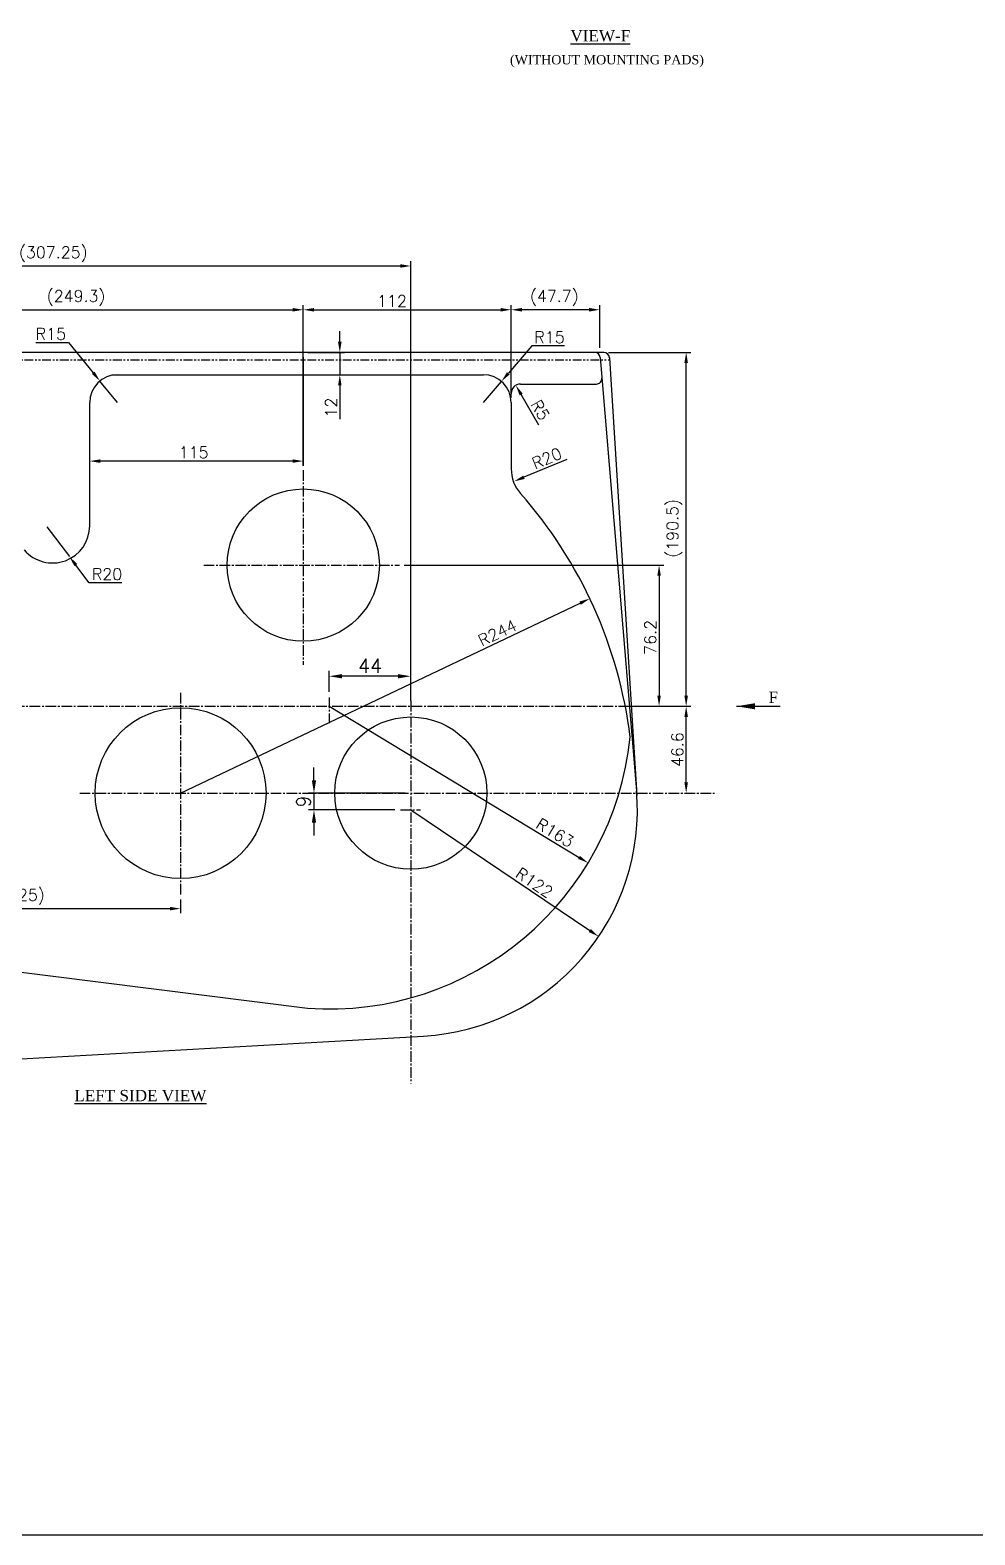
# Model space of a CAD drawing. Header units: millimetres. Extents: x -3508 to 12243, y -3609 to 4092.
# Drawn here: x -2753 to -2244, y -697 to 113 of the extents above; entities that cross this region are included whole.
import ezdxf

# ---------------------------------------------------------------- set-up
doc = ezdxf.new("R2010")
doc.units = ezdxf.units.MM
doc.header["$LTSCALE"] = 0.3
doc.header["$PDSIZE"] = -50
doc.linetypes.add('CENTER2', pattern=[28.575, 19.05, -3.175, 3.175, -3.175])
doc.linetypes.add('PHANTOM2', pattern=[31.75, 15.875, -3.175, 3.175, -3.175, 3.175, -3.175])
doc.layers.add('AM_5', color=3, linetype='Continuous', lineweight=25)
doc.layers.add('center', color=1, linetype='CENTER2')
doc.layers.add('CHAIN ...', color=8, linetype='PHANTOM2')
doc.styles.add('ROMANTIC', font='romantic.ttf')
doc.styles.add('rs', font='romans.shx')
doc.styles.get("Standard").update_dxf_attribs({"font": 'romans.shx', "width": 1.2})
doc.dimstyles.new('ISO-25', dxfattribs={"dimscale": 2.5, "dimtxt": 2.5, "dimasz": 2.5, "dimexe": 0.7, "dimexo": 0.625, "dimtad": 1, "dimdec": 3, "dimlfac": -1, "dimzin": 9, "dimdsep": 46, "dimtxsty": 'Standard', "dimcen": 2.5, "dimclrd": 1, "dimclre": 1, "dimclrt": 7, "dimazin": 0, "dimtfac": 0.65, "dimtdec": 3, "dimtmove": 0, "dimatfit": 3, "dimfxl": 0, "dimtolj": 1, "dimarcsym": 0})
doc.dimstyles.new('sarab', dxfattribs={"dimscale": 3, "dimtxt": 2.5, "dimasz": 2.3, "dimexe": 1, "dimexo": 1, "dimtad": 1, "dimdec": 3, "dimdsep": 46, "dimtxsty": 'rs', "dimcen": 0, "dimclrd": 1, "dimclre": 1, "dimclrt": 7, "dimadec": 3, "dimazin": 2, "dimtfac": 1, "dimtdec": 3, "dimtmove": 0, "dimatfit": 3, "dimfxl": 0, "dimarcsym": 0})
doc.dimstyles.new('sarab$0', dxfattribs={"dimscale": 3, "dimtxt": 2.5, "dimasz": 2.3, "dimexe": 1, "dimexo": 1, "dimtad": 1, "dimdec": 3, "dimdsep": 46, "dimtxsty": 'rs', "dimcen": 0, "dimclrd": 1, "dimclre": 1, "dimclrt": 7, "dimadec": 3, "dimazin": 2, "dimtfac": 1, "dimtdec": 3, "dimtmove": 0, "dimatfit": 3, "dimfxl": 0, "dimarcsym": 0})
doc.dimstyles.new('sarab$4', dxfattribs={"dimscale": 3, "dimtxt": 2.5, "dimasz": 2.3, "dimexe": 1, "dimexo": 1, "dimtad": 1, "dimdec": 3, "dimdsep": 46, "dimtxsty": 'rs', "dimcen": 0, "dimclrd": 1, "dimclre": 1, "dimclrt": 7, "dimadec": 3, "dimazin": 2, "dimtfac": 1, "dimtdec": 3, "dimtmove": 0, "dimatfit": 2, "dimfxl": 0, "dimarcsym": 0})

# ---------------------------------------------------------------- blocks, each defined once
blk = doc.blocks.new('*D1348')
at = {"color": 1, "lineweight": -2, "transparency": 16777216}
for p, q in [((-2855.24, -43.03), (-2855.24, -11.47)), ((-2849.49, -13.97), (-2553.74, -13.97)), ((-2547.99, -245.67), (-2547.99, -11.47))]:
    blk.add_line(p, q, dxfattribs=at)
at = {"color": 1, "transparency": 16777216}
for points in [[(-2849.49, -13.02), (-2849.49, -14.93), (-2855.24, -13.97)], [(-2553.74, -13.02), (-2553.74, -14.93), (-2547.99, -13.97)]]:
    blk.add_solid(points, dxfattribs=at)
at = {"layer": 'Defpoints', "color": 0, "transparency": 16777216}
for p in [(-2547.99, -13.97), (-2855.24, -45.53), (-2547.99, -248.17)]:
    blk.add_point(p, dxfattribs=at)
at = {"color": 7, "transparency": 16777216, "insert": (-2740.57, -7.65), "char_height": 6.25, "attachment_point": 5, "style": 'rs'}
blk.add_mtext('(307.25)', dxfattribs=at)
blk = doc.blocks.new('*D1274')
at = {"color": 1, "lineweight": -2, "transparency": 16777216}
for p, q in [((-2493.94, -85.05), (-2493.94, -35.05)), ((-2451.99, -37.55), (-2488.19, -37.55)), ((-2446.24, -58.05), (-2446.24, -35.05))]:
    blk.add_line(p, q, dxfattribs=at)
at = {"color": 1, "transparency": 16777216}
for points in [[(-2488.19, -36.59), (-2488.19, -38.51), (-2493.94, -37.55)], [(-2451.99, -36.59), (-2451.99, -38.51), (-2446.24, -37.55)]]:
    blk.add_solid(points, dxfattribs=at)
at = {"layer": 'Defpoints', "color": 0, "transparency": 16777216}
for p in [(-2493.94, -37.55), (-2446.24, -60.55), (-2493.94, -87.55)]:
    blk.add_point(p, dxfattribs=at)
at = {"color": 7, "transparency": 16777216, "insert": (-2470.71, -31.22), "char_height": 6.25, "attachment_point": 5, "style": 'rs'}
blk.add_mtext('(47.7)', dxfattribs=at)
blk = doc.blocks.new('*D1198')
at = {"color": 1, "lineweight": -2, "transparency": 16777216}
for p, q in [((-2605.94, -63.05), (-2605.94, -121.53)), ((-2720.95, -117.03), (-2720.95, -116.53)), ((-2611.69, -119.03), (-2715.2, -119.03))]:
    blk.add_line(p, q, dxfattribs=at)
at = {"color": 1, "transparency": 16777216}
for points in [[(-2715.2, -118.08), (-2715.2, -119.99), (-2720.95, -119.03)], [(-2611.69, -118.08), (-2611.69, -119.99), (-2605.94, -119.03)]]:
    blk.add_solid(points, dxfattribs=at)
at = {"layer": 'Defpoints', "color": 0, "transparency": 16777216}
for p in [(-2605.94, -60.55), (-2720.95, -119.03), (-2720.95, -119.53)]:
    blk.add_point(p, dxfattribs=at)
at = {"color": 7, "transparency": 16777216, "insert": (-2664.94, -114.35), "char_height": 6.25, "attachment_point": 5, "style": 'rs'}
blk.add_mtext('115', dxfattribs=at)
blk = doc.blocks.new('*D1199')
at = {"color": 1, "lineweight": -2, "transparency": 16777216}
for p, q in [((-2671.99, -355.15), (-2671.99, -362.51)), ((-2849.49, -360.01), (-2677.74, -360.01))]:
    blk.add_line(p, q, dxfattribs=at)
at = {"color": 1, "transparency": 16777216}
for points in [[(-2849.49, -359.05), (-2849.49, -360.97), (-2855.24, -360.01)], [(-2677.74, -359.05), (-2677.74, -360.97), (-2671.99, -360.01)]]:
    blk.add_solid(points, dxfattribs=at)
at = {"layer": 'Defpoints', "color": 0, "transparency": 16777216}
for p in [(-2671.99, -352.65), (-2855.24, -360.01), (-2671.99, -360.01)]:
    blk.add_point(p, dxfattribs=at)
at = {"color": 7, "transparency": 16777216, "insert": (-2763.61, -353.68), "char_height": 6.25, "attachment_point": 5, "style": 'rs'}
blk.add_mtext('(183.25)', dxfattribs=at)
blk = doc.blocks.new('*D1347')
at = {"color": 1, "lineweight": -2, "transparency": 16777216}
for p, q in [((-2855.24, -44.05), (-2855.24, -35.05)), ((-2849.49, -37.55), (-2611.69, -37.55)), ((-2605.94, -121.39), (-2605.94, -35.05))]:
    blk.add_line(p, q, dxfattribs=at)
at = {"color": 1, "transparency": 16777216}
for points in [[(-2849.49, -36.59), (-2849.49, -38.51), (-2855.24, -37.55)], [(-2611.69, -36.59), (-2611.69, -38.51), (-2605.94, -37.55)]]:
    blk.add_solid(points, dxfattribs=at)
at = {"layer": 'Defpoints', "color": 0, "transparency": 16777216}
for p in [(-2605.94, -37.55), (-2855.24, -46.55), (-2605.94, -123.89)]:
    blk.add_point(p, dxfattribs=at)
at = {"color": 7, "transparency": 16777216, "insert": (-2728.28, -31.22), "char_height": 6.25, "attachment_point": 5, "style": 'rs'}
blk.add_mtext('(249.3)', dxfattribs=at)
blk = doc.blocks.new('*D1350')
at = {"color": 1, "lineweight": -2, "transparency": 16777216}
for p, q in [((-2424.94, -251.05), (-2397.21, -251.05)), ((-2399.71, -292.05), (-2399.71, -256.8)), ((-2398.39, -297.8), (-2397.21, -297.8))]:
    blk.add_line(p, q, dxfattribs=at)
at = {"color": 1, "transparency": 16777216}
for points in [[(-2400.67, -256.8), (-2398.75, -256.8), (-2399.71, -251.05)], [(-2400.67, -292.05), (-2398.75, -292.05), (-2399.71, -297.8)]]:
    blk.add_solid(points, dxfattribs=at)
at = {"layer": 'Defpoints', "color": 0, "transparency": 16777216}
for p in [(-2427.44, -251.05), (-2399.71, -251.05), (-2400.89, -297.8)]:
    blk.add_point(p, dxfattribs=at)
at = {"color": 7, "transparency": 16777216, "insert": (-2404.4, -274.42), "char_height": 6.25, "attachment_point": 5, "rotation": 90, "style": 'rs'}
blk.add_mtext('46.6', dxfattribs=at)
blk = doc.blocks.new('*D1349')
at = {"color": 1, "lineweight": -2, "transparency": 16777216}
for p, q in [((-2551.58, -175.05), (-2411.8, -175.05)), ((-2414.3, -180.8), (-2414.3, -245.3)), ((-2424.94, -251.05), (-2411.8, -251.05))]:
    blk.add_line(p, q, dxfattribs=at)
at = {"color": 1, "transparency": 16777216}
for points in [[(-2415.26, -180.8), (-2413.34, -180.8), (-2414.3, -175.05)], [(-2415.26, -245.3), (-2413.34, -245.3), (-2414.3, -251.05)]]:
    blk.add_solid(points, dxfattribs=at)
at = {"layer": 'Defpoints', "color": 0, "transparency": 16777216}
for p in [(-2554.08, -175.05), (-2427.44, -251.05), (-2414.3, -251.05)]:
    blk.add_point(p, dxfattribs=at)
at = {"color": 7, "transparency": 16777216, "insert": (-2418.99, -213.97), "char_height": 6.25, "attachment_point": 5, "rotation": 90, "style": 'rs'}
blk.add_mtext('76.2', dxfattribs=at)
blk = doc.blocks.new('*D1351')
at = {"color": 1, "lineweight": -2, "transparency": 16777216}
for p, q in [((-2441.56, -60.55), (-2397.21, -60.55)), ((-2399.71, -245.3), (-2399.71, -66.3)), ((-2432.85, -251.05), (-2397.21, -251.05))]:
    blk.add_line(p, q, dxfattribs=at)
at = {"color": 1, "transparency": 16777216}
for points in [[(-2400.67, -66.3), (-2398.75, -66.3), (-2399.71, -60.55)], [(-2400.67, -245.3), (-2398.75, -245.3), (-2399.71, -251.05)]]:
    blk.add_solid(points, dxfattribs=at)
at = {"layer": 'Defpoints', "color": 0, "transparency": 16777216}
for p in [(-2444.06, -60.55), (-2399.71, -60.55), (-2435.35, -251.05)]:
    blk.add_point(p, dxfattribs=at)
at = {"color": 7, "transparency": 16777216, "insert": (-2406.03, -155.28), "char_height": 6.25, "attachment_point": 5, "rotation": 90, "style": 'rs'}
blk.add_mtext('(190.5)', dxfattribs=at)
blk = doc.blocks.new('*D1205')
at = {"color": 1, "lineweight": -2, "transparency": 16777216}
for p, q in [((-2586.25, -54.8), (-2586.25, -49.05)), ((-2603.44, -60.55), (-2583.75, -60.55)), ((-2586.25, -60.55), (-2586.25, -72.55)), ((-2603.44, -72.55), (-2583.75, -72.55)), ((-2586.25, -78.3), (-2586.25, -96.4))]:
    blk.add_line(p, q, dxfattribs=at)
at = {"color": 1, "transparency": 16777216}
for points in [[(-2587.21, -54.8), (-2585.29, -54.8), (-2586.25, -60.55)], [(-2587.21, -78.3), (-2585.29, -78.3), (-2586.25, -72.55)]]:
    blk.add_solid(points, dxfattribs=at)
at = {"layer": 'Defpoints', "color": 0, "transparency": 16777216}
for p in [(-2605.94, -60.55), (-2605.94, -72.55), (-2586.25, -72.55)]:
    blk.add_point(p, dxfattribs=at)
at = {"color": 7, "transparency": 16777216, "insert": (-2590.94, -90.22), "char_height": 6.25, "attachment_point": 5, "rotation": 90, "style": 'rs'}
blk.add_mtext('12', dxfattribs=at)
blk = doc.blocks.new('*D1468')
at = {"color": 1, "lineweight": -2, "transparency": 16777216}
blk.add_line((-2479.01, -99.61), (-2488.56, -83.19), dxfattribs=at)
at = {"color": 1, "transparency": 16777216}
blk.add_solid([(-2487.73, -82.71), (-2489.39, -83.68), (-2491.45, -78.22)], dxfattribs=at)
at = {"layer": 'Defpoints', "color": 0, "transparency": 16777216}
for p in [(-2491.45, -78.22), (-2488.94, -82.55)]:
    blk.add_point(p, dxfattribs=at)
at = {"color": 7, "transparency": 16777216, "insert": (-2478.29, -91.53), "char_height": 6.25, "attachment_point": 5, "rotation": 300.20179, "style": 'rs'}
blk.add_mtext('R5', dxfattribs=at)
blk = doc.blocks.new('*D1225')
at = {"color": 1, "lineweight": -2, "transparency": 16777216}
for p, q in [((-2605.94, -58.05), (-2605.94, -35.05)), ((-2600.19, -37.55), (-2499.69, -37.55)), ((-2493.94, -58.05), (-2493.94, -35.05))]:
    blk.add_line(p, q, dxfattribs=at)
at = {"color": 1, "transparency": 16777216}
for points in [[(-2600.19, -36.59), (-2600.19, -38.51), (-2605.94, -37.55)], [(-2499.69, -36.59), (-2499.69, -38.51), (-2493.94, -37.55)]]:
    blk.add_solid(points, dxfattribs=at)
at = {"layer": 'Defpoints', "color": 0, "transparency": 16777216}
for p in [(-2493.94, -37.55), (-2605.94, -60.55), (-2493.94, -60.55)]:
    blk.add_point(p, dxfattribs=at)
at = {"color": 7, "transparency": 16777216, "insert": (-2558.17, -32.86), "char_height": 6.25, "attachment_point": 5, "style": 'rs'}
blk.add_mtext('112', dxfattribs=at)
blk = doc.blocks.new('*D1447')
at = {"color": 1, "lineweight": -2, "transparency": 16777216}
blk.add_line((-2464.06, -118.16), (-2487.09, -127.75), dxfattribs=at)
at = {"color": 1, "transparency": 16777216}
blk.add_solid([(-2487.46, -126.87), (-2486.72, -128.64), (-2492.4, -129.96)], dxfattribs=at)
at = {"layer": 'Defpoints', "color": 0, "transparency": 16777216}
for p in [(-2473.94, -122.27), (-2492.4, -129.96)]:
    blk.add_point(p, dxfattribs=at)
at = {"color": 7, "transparency": 16777216, "insert": (-2474.73, -117.52), "char_height": 6.25, "attachment_point": 5, "rotation": 22.61789, "style": 'rs'}
blk.add_mtext('R20', dxfattribs=at)
blk = doc.blocks.new('*D1456')
at = {"color": 1, "lineweight": -2, "transparency": 16777216}
for p, q in [((-2482.91, -57.01), (-2495.48, -71.76)), ((-2465.27, -57.01), (-2482.91, -57.01)), ((-2508.94, -87.55), (-2499.21, -76.13))]:
    blk.add_line(p, q, dxfattribs=at)
at = {"color": 1, "transparency": 16777216}
blk.add_solid([(-2496.21, -71.13), (-2494.75, -72.38), (-2499.21, -76.13)], dxfattribs=at)
at = {"layer": 'Defpoints', "color": 0, "transparency": 16777216}
for p in [(-2499.21, -76.13), (-2508.94, -87.55)]:
    blk.add_point(p, dxfattribs=at)
at = {"color": 7, "transparency": 16777216, "insert": (-2473.31, -52.32), "char_height": 6.25, "attachment_point": 5, "style": 'rs'}
blk.add_mtext('R15', dxfattribs=at)
blk = doc.blocks.new('_DatumFilled')
at = {"color": 0, "linetype": 'ByBlock'}
blk.add_solid([(0, 0.58), (-1, 0), (0, -0.58)], dxfattribs=at)
blk = doc.blocks.new('*D1457')
at = {"color": 1, "lineweight": -2, "transparency": 16777216}
for p, q in [((-2749.93, -55.22), (-2732.3, -55.22)), ((-2732.3, -55.22), (-2719.06, -71.46)), ((-2705.95, -87.55), (-2715.42, -75.92))]:
    blk.add_line(p, q, dxfattribs=at)
at = {"color": 1, "transparency": 16777216}
blk.add_solid([(-2718.31, -70.86), (-2719.8, -72.07), (-2715.42, -75.92)], dxfattribs=at)
at = {"layer": 'Defpoints', "color": 0, "transparency": 16777216}
for p in [(-2715.42, -75.92), (-2705.95, -87.55)]:
    blk.add_point(p, dxfattribs=at)
at = {"color": 7, "transparency": 16777216, "insert": (-2741.89, -50.53), "char_height": 6.25, "attachment_point": 5, "style": 'rs'}
blk.add_mtext('R15', dxfattribs=at)
blk = doc.blocks.new('*D1217')
at = {"color": 1, "lineweight": -2, "transparency": 16777216}
for p, q in [((-2743.95, -154.47), (-2731.9, -170.43)), ((-2721.2, -184.6), (-2728.43, -175.02)), ((-2703.57, -184.6), (-2721.2, -184.6))]:
    blk.add_line(p, q, dxfattribs=at)
at = {"color": 1, "transparency": 16777216}
blk.add_solid([(-2727.67, -174.44), (-2729.2, -175.6), (-2731.9, -170.43)], dxfattribs=at)
at = {"layer": 'Defpoints', "color": 0, "transparency": 16777216}
for p in [(-2743.95, -154.47), (-2731.9, -170.43)]:
    blk.add_point(p, dxfattribs=at)
at = {"color": 7, "transparency": 16777216, "insert": (-2711.6, -179.91), "char_height": 6.25, "attachment_point": 5, "style": 'rs'}
blk.add_mtext('R20', dxfattribs=at)
blk = doc.blocks.new('*D1275')
at = {"layer": 'AM_5', "color": 1, "lineweight": -2, "transparency": 16777216}
for p, q in [((-2600.16, -290.9), (-2600.16, -284)), ((-2550.99, -297.8), (-2603.16, -297.8)), ((-2600.16, -297.8), (-2600.16, -306.8)), ((-2556.59, -306.8), (-2603.16, -306.8)), ((-2600.16, -313.7), (-2600.16, -320.6))]:
    blk.add_line(p, q, dxfattribs=at)
at = {"layer": 'AM_5', "color": 1, "transparency": 16777216}
for points in [[(-2601.31, -290.9), (-2599.01, -290.9), (-2600.16, -297.8)], [(-2601.31, -313.7), (-2599.01, -313.7), (-2600.16, -306.8)]]:
    blk.add_solid(points, dxfattribs=at)
at = {"layer": 'Defpoints', "color": 0, "transparency": 16777216}
for p in [(-2547.99, -297.8), (-2600.16, -306.8), (-2553.59, -306.8)]:
    blk.add_point(p, dxfattribs=at)
at = {"layer": 'AM_5', "color": 7, "transparency": 16777216, "insert": (-2605.78, -302.3), "char_height": 7.5, "attachment_point": 5, "rotation": 90, "style": 'rs'}
blk.add_mtext('9', dxfattribs=at)
blk = doc.blocks.new('*D1515')
at = {"color": 1, "lineweight": -2, "transparency": 16777216}
blk.add_line((-2671.99, -297.8), (-2456.81, -195.52), dxfattribs=at)
at = {"color": 1, "transparency": 16777216}
blk.add_solid([(-2457.22, -194.66), (-2456.4, -196.39), (-2451.61, -193.05)], dxfattribs=at)
at = {"layer": 'Defpoints', "color": 0, "transparency": 16777216}
for p in [(-2451.61, -193.05), (-2671.99, -297.8)]:
    blk.add_point(p, dxfattribs=at)
at = {"color": 7, "transparency": 16777216, "insert": (-2501.32, -211.49), "char_height": 6.25, "attachment_point": 5, "rotation": 25.42155, "style": 'rs'}
blk.add_mtext('R244', dxfattribs=at)
blk = doc.blocks.new('*D1535')
at = {"layer": 'AM_5', "color": 1, "lineweight": -2, "transparency": 16777216}
for p, q in [((-2591.99, -243.31), (-2591.99, -231.88)), ((-2554.89, -234.88), (-2585.09, -234.88)), ((-2547.99, -248.05), (-2547.99, -231.88))]:
    blk.add_line(p, q, dxfattribs=at)
at = {"layer": 'AM_5', "color": 1, "transparency": 16777216}
for points in [[(-2585.09, -233.73), (-2585.09, -236.03), (-2591.99, -234.88)], [(-2554.89, -233.73), (-2554.89, -236.03), (-2547.99, -234.88)]]:
    blk.add_solid(points, dxfattribs=at)
at = {"layer": 'Defpoints', "color": 0, "transparency": 16777216}
for p in [(-2591.99, -234.88), (-2591.99, -246.31), (-2547.99, -251.05)]:
    blk.add_point(p, dxfattribs=at)
at = {"layer": 'AM_5', "color": 7, "transparency": 16777216, "insert": (-2569.99, -229.26), "char_height": 7.5, "attachment_point": 5, "style": 'rs'}
blk.add_mtext('44', dxfattribs=at)
blk = doc.blocks.new('*D1544')
at = {"color": 1, "lineweight": -2, "transparency": 16777216}
blk.add_line((-2547.99, -306.8), (-2451.62, -371.81), dxfattribs=at)
at = {"color": 1, "transparency": 16777216}
blk.add_solid([(-2451.08, -371.02), (-2452.16, -372.61), (-2446.85, -375.03)], dxfattribs=at)
at = {"layer": 'Defpoints', "color": 0, "transparency": 16777216}
for p in [(-2547.99, -306.8), (-2446.85, -375.03)]:
    blk.add_point(p, dxfattribs=at)
at = {"color": 7, "transparency": 16777216, "insert": (-2481.46, -346.02), "char_height": 6.25, "attachment_point": 5, "rotation": 325.99386, "style": 'rs'}
blk.add_mtext('R122', dxfattribs=at)
blk = doc.blocks.new('*D1545')
at = {"color": 1, "lineweight": -2, "transparency": 16777216}
blk.add_line((-2591.99, -251.05), (-2457.42, -332.4), dxfattribs=at)
at = {"color": 1, "transparency": 16777216}
blk.add_solid([(-2456.92, -331.58), (-2457.92, -333.22), (-2452.5, -335.38)], dxfattribs=at)
at = {"layer": 'Defpoints', "color": 0, "transparency": 16777216}
for p in [(-2591.99, -251.05), (-2452.5, -335.38)]:
    blk.add_point(p, dxfattribs=at)
at = {"color": 7, "transparency": 16777216, "insert": (-2470.31, -319.13), "char_height": 6.25, "attachment_point": 5, "rotation": 328.84315, "style": 'rs'}
blk.add_mtext('R163', dxfattribs=at)

msp = doc.modelspace()

# ---------------------------------------------------------------- linework, layer by layer
for p, q in [((-2444.0583, -60.5462), (-3007.2336, -60.5462)), ((-2446.0099, -63.2983), (-2426.4162, -296.5854)), ((-2441.06, -63.4447), (-2426.2371, -299.0065)), ((-2708.9464, -72.5462), (-2508.9381, -72.5462)), ((-2488.9381, -77.5462), (-2448.0876, -77.5462)), ((-2720.9464, -153.9), (-2720.9464, -87.5462)), ((-2493.9381, -87.5462), (-2493.9381, -123.2334)), ((-2871.4208, -380.0351), (-2603.6605, -413.6278)), ((-2844.2338, -445.7355), (-2541.1034, -428.6018)), ((-3507.7534, -697.2178), (1845.5929, -697.2178))]:
    msp.add_line(p, q)
for centre, radius in [((-2605.9381, -175.0462), 41), ((-2671.9881, -297.7962), 46), ((-2547.9881, -297.7962), 41)]:
    msp.add_circle(centre, radius)
for centre, radius, start, end in [((-2448.9997, -63.5462), 3, 4.7400378, 90), ((-2444.0583, -63.5462), 3, 3.539849, 90), ((-2705.9464, -87.5462), 15, 90, 180), ((-2508.9381, -87.5462), 15, 0, 90), ((-2488.9381, -82.5462), 5, 90, 180), ((-2448.0876, -74.5462), 3, 270, 4.7400378), ((-2473.9381, -123.2334), 20, 180, 221.3932136), ((-2671.9881, -297.7962), 244, 7.0745379, 41.3932136), ((-2740.9464, -153.9), 20, 220.3640482, 0), ((-2591.9881, -251.0462), 163, 265.8935532, 354.1199088), ((-2547.9881, -306.7962), 122, 273.2350545, 4.8009968)]:
    msp.add_arc(centre, radius, start, end)
at = {"layer": 'center'}
for p, q in [((-2605.9381, -123.8913), (-2605.9381, -228.7209)), ((-2659.5592, -175.0462), (-2554.0844, -175.0462)), ((-3044.7638, -251.0462), (-2427.4376, -251.0462)), ((-2671.9881, -243.8175), (-2671.9881, -352.6549)), ((-2591.9881, -246.307), (-2591.9881, -260.1705)), ((-2547.9881, -248.1694), (-2547.9881, -454.1414)), ((-2726.3522, -297.7962), (-2383.3728, -297.7962)), ((-2553.5939, -306.7962), (-2542.8604, -306.7962))]:
    msp.add_line(p, q, dxfattribs=at)
at = {"layer": 'CHAIN ...'}
msp.add_line((-3003.7381, -64.5462), (-2440.9907, -64.5462), dxfattribs=at)

# ---------------------------------------------------------------- texts
at = {"style": 'ROMANTIC'}
for s, height, p in [('%%UVIEW-F', 6.1, (-2462.0596, 106.9385)), ('(WITHOUT MOUNTING PADS)', 5, (-2494.5913, 94.5852)), ('F', 6.1, (-2355.3298, -249.2733)), ('%%ULEFT SIDE VIEW', 6.1, (-2729.2239, -463.7182))]:
    msp.add_text(s, height=height, dxfattribs=at).set_placement(p)

# ---------------------------------------------------------------- dimensions: what is measured, and where the dimension line sits
for base, p1, p2, picture, middle in [((-2547.9881, -13.9738), (-2855.2381, -45.5315), (-2547.9881, -248.1694), '*D1348', (-2740.5731, -13.9738)), ((-2605.9381, -37.5474), (-2855.2381, -46.5468), (-2605.9381, -123.8913), '*D1347', (-2728.2849, -37.5474)), ((-2493.9381, -37.5474), (-2446.2381, -60.5462), (-2493.9381, -87.5462), '*D1274', (-2470.7052, -37.5474)), ((-2671.9881, -360.009), (-2855.2381, -360.009), (-2671.9881, -352.6549), '*D1199', (-2763.6131, -360.009))]:
    dim = msp.add_linear_dim(base=base, p1=p1, p2=p2, text='(<>)', dimstyle='sarab', override={"dimscale": 2.5, "dimdec": 2, "dimadec": 2, "dimtdec": 2, "dimatfit": 0})
    dim.commit()
    dim.dimension.update_dxf_attribs({"geometry": picture, "text_midpoint": middle, "dimtype": 160})
for base, p2, override, picture, middle in [((-2493.9381, -37.5474), (-2493.9381, -60.5462), {"dimscale": 2.5, "dimdec": 2, "dimadec": 2, "dimtdec": 2}, '*D1225', (-2558.1709, -37.5474)), ((-2720.9464, -119.0349), (-2720.9464, -119.5349), {"dimscale": 2.5, "dimdec": 0, "dimadec": 2, "dimtdec": 2, "dimatfit": 0}, '*D1198', (-2664.9423, -119.0349))]:
    dim = msp.add_linear_dim(base=base, p1=(-2605.9381, -60.5462), p2=p2, dimstyle='sarab', override=override)
    dim.commit()
    dim.dimension.update_dxf_attribs({"geometry": picture, "text_midpoint": middle, "dimtype": 160})
for center, mpoint, dimstyle, override, picture, middle in [((-2705.9464, -87.5462), (-2715.4228, -75.9188), 'sarab', {"dimscale": 2.5, "dimtoh": 1, "dimdec": 2, "dimcen": 2.5, "dimadec": 1, "dimtdec": 2, "dimldrblk": 'DatumFilled'}, '*D1457', (-2741.8939, -55.216)), ((-2508.9381, -87.5462), (-2499.2067, -76.1314), 'sarab', {"dimscale": 2.5, "dimtoh": 1, "dimdec": 2, "dimcen": 2.5, "dimadec": 1, "dimtdec": 2, "dimldrblk": 'DatumFilled'}, '*D1456', (-2473.308, -57.0111)), ((-2488.9381, -82.5462), (-2491.4534, -78.2249), 'sarab', {"dimscale": 2.5, "dimdec": 2, "dimadec": 2, "dimtdec": 2, "dimtmove": 1}, '*D1468', (-2482.3371, -93.8871)), ((-2473.9381, -122.2704), (-2492.3999, -129.9621), 'sarab', {"dimscale": 2.5, "dimdec": 2, "dimadec": 2, "dimtdec": 2}, '*D1447', (-2472.9244, -121.8481)), ((-2671.9881, -297.7962), (-2451.6137, -193.0532), 'sarab$4', {"dimscale": 2.5, "dimdec": 2, "dimadec": 2, "dimtdec": 2, "dimatfit": 0}, '*D1515', (-2499.3054, -215.7209)), ((-2591.9881, -251.0462), (-2452.5002, -335.3796), 'sarab$4', {"dimscale": 2.5, "dimdec": 2, "dimadec": 2, "dimtdec": 2, "dimatfit": 0}, '*D1545', (-2472.7364, -323.145)), ((-2547.9881, -306.7962), (-2446.8528, -375.0286), 'sarab$4', {"dimscale": 2.5, "dimdec": 2, "dimadec": 2, "dimtdec": 2, "dimatfit": 0}, '*D1544', (-2484.0856, -349.909))]:
    dim = msp.add_radius_dim(center=center, mpoint=mpoint, dimstyle=dimstyle, override=override)
    dim.commit()
    dim.dimension.update_dxf_attribs({"geometry": picture, "text_midpoint": middle, "dimtype": 164})
dim = msp.add_linear_dim(base=(-2586.2481, -72.5462), p1=(-2605.9381, -60.5462), p2=(-2605.9381, -72.5462), angle=90, dimstyle='sarab', override={"dimscale": 2.5, "dimdec": 2, "dimadec": 2, "dimtdec": 2, "dimatfit": 0})
dim.commit()
dim.dimension.update_dxf_attribs({"geometry": '*D1205', "text_midpoint": (-2590.9356, -90.2218)})
for base, p1, p2, text, picture, middle in [((-2399.7078, -60.5462), (-2435.3463, -251.0462), (-2444.0583, -60.5462), '(<>)', '*D1351', (-2399.7078, -155.2821)), ((-2414.2997, -251.0462), (-2554.0844, -175.0462), (-2427.4376, -251.0462), '76.2', '*D1349', (-2414.2997, -213.9711))]:
    dim = msp.add_linear_dim(base=base, p1=p1, p2=p2, angle=90, text=text, dimstyle='sarab', override={"dimscale": 2.5, "dimdec": 2, "dimadec": 2, "dimtdec": 2, "dimatfit": 0})
    dim.commit()
    dim.dimension.update_dxf_attribs({"geometry": picture, "text_midpoint": middle, "dimtype": 160})
dim = msp.add_radius_dim(center=(-2743.9464, -154.4664), mpoint=(-2731.8962, -170.4287), dimstyle='sarab', override={"dimscale": 2.5, "dimtoh": 1, "dimdec": 2, "dimcen": 2.5, "dimadec": 1, "dimtdec": 2, "dimldrblk": 'DatumFilled'})
dim.commit()
dim.dimension.update_dxf_attribs({"geometry": '*D1217', "text_midpoint": (-2711.6035, -179.9077)})
dim = msp.add_linear_dim(base=(-2399.7078, -251.0462), p1=(-2400.8867, -297.7962), p2=(-2427.4376, -251.0462), angle=90, text='46.6', dimstyle='sarab', override={"dimscale": 2.5, "dimdec": 2, "dimadec": 2, "dimtdec": 2, "dimatfit": 0})
dim.commit()
dim.dimension.update_dxf_attribs({"geometry": '*D1350', "text_midpoint": (-2404.3953, -274.4212)})
at = {"layer": 'AM_5'}
dim = msp.add_linear_dim(base=(-2591.9881, -234.8816), p1=(-2547.9881, -251.0462), p2=(-2591.9881, -246.307), dimstyle='sarab$0', override={"dimdec": 1}, dxfattribs=at)
dim.commit()
dim.dimension.update_dxf_attribs({"geometry": '*D1535', "text_midpoint": (-2569.9881, -229.2566)})
dim = msp.add_linear_dim(base=(-2600.1585, -306.7962), p1=(-2547.9881, -297.7962), p2=(-2553.5939, -306.7962), angle=90, dimstyle='sarab$0', dxfattribs=at)
dim.commit()
dim.dimension.update_dxf_attribs({"geometry": '*D1275', "text_midpoint": (-2605.7835, -302.2962)})

# ---------------------------------------------------------------- leaders
msp.add_leader([(-2372.5987, -251.0462), (-2349.0927, -251.0462)], dimstyle='ISO-25', override={"dimscale": 2, "dimasz": 5})

doc.saveas('drawing.dxf')
